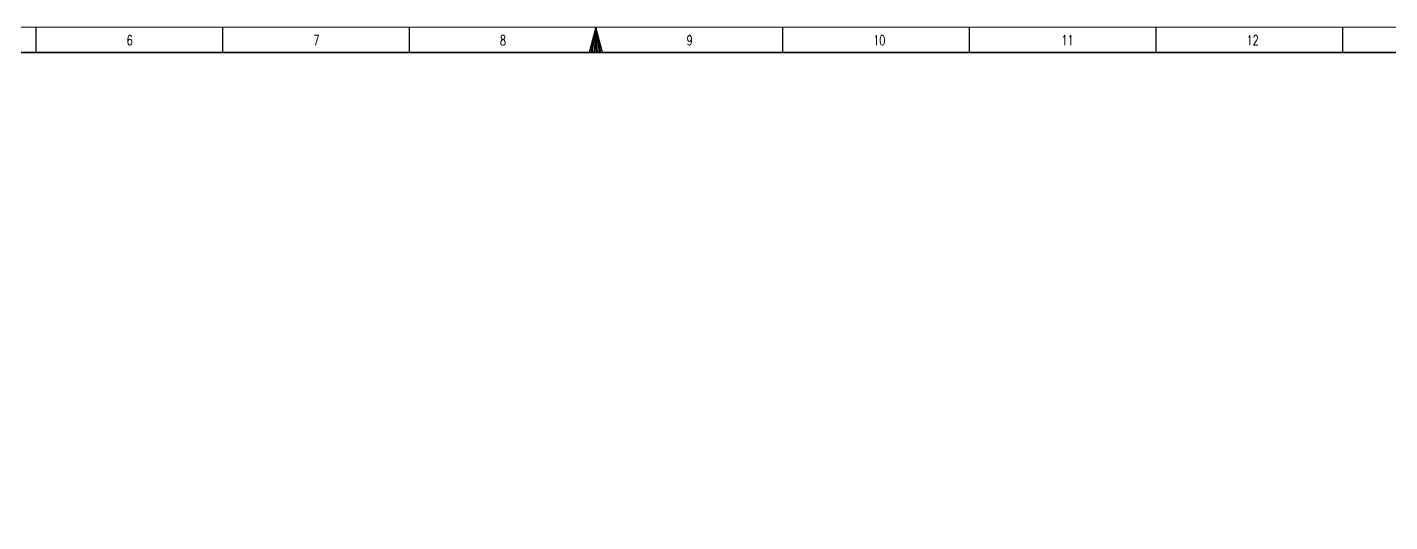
# Model space of a CAD drawing. Header units: inches. Extents: x -49881 to 95347, y -45374 to 27845.
# Drawn here: x 12468 to 28396, y -23914 to -18135 of the extents above; entities that cross this region are included whole.
import ezdxf

# ---------------------------------------------------------------- set-up
doc = ezdxf.new("R2010")
doc.units = ezdxf.units.IN
doc.header["$MEASUREMENT"] = 0
doc.styles.add('TEG BORDER', font='txt_qlt.shx', dxfattribs={"width": 0.7, "bigfont": 'hztxt.shx'})

# ---------------------------------------------------------------- blocks, each defined once
blk = doc.blocks.new('240 BORDER A2')
for p, q in [((185.63, 420), (185.63, 415)), ((222.75, 420), (222.75, 415)), ((259.88, 420), (259.88, 415)), ((297, 420), (297, 415)), ((334.12, 420), (334.12, 415)), ((371.25, 420), (371.25, 415)), ((408.37, 420), (408.37, 415)), ((445.5, 420), (445.5, 415))]:
    blk.add_line(p, q)
at = {"linetype": 'Continuous'}
blk.add_line((489, 415), (5, 415), dxfattribs=at)
at = {"color": 5, "lineweight": 15}
blk.add_lwpolyline([(0, 420), (594, 420), (594, 0), (0, 0)], close=True, dxfattribs=at)
blk.add_lwpolyline([(297, 420), (295.66, 415), (298.34, 415), (297, 420), (296, 415), (296.33, 415), (297, 420), (296.67, 415), (297.33, 415), (297, 420), (297.67, 415), (298, 415), (297, 420)])
blk.add_lwpolyline([(5, 415), (589, 415), (589, 5), (5, 5)], close=True)
at = {"char_height": 2, "width": 2, "attachment_point": 1, "style": 'TEG BORDER'}
for s, insert in [('6', (203.67, 418.41)), ('7', (240.8, 418.41)), ('8', (277.92, 418.41)), ('9', (315.05, 418.41)), ('\\pi2.2204e-016;10', (352.17, 418.41)), ('\\pi0.3;11', (389.3, 418.41)), ('\\pi2.2204e-016;12', (426.42, 418.41))]:
    blk.add_mtext(s, dxfattribs=dict(at, insert=insert))

msp = doc.modelspace()

# ---------------------------------------------------------------- block references
at = {"xscale": 58.778876177409, "yscale": 58.778876177409, "zscale": 58.778876177409}
msp.add_blockref('240 BORDER A2', (1658.4, -42822.2), dxfattribs=at)

doc.saveas('drawing.dxf')
